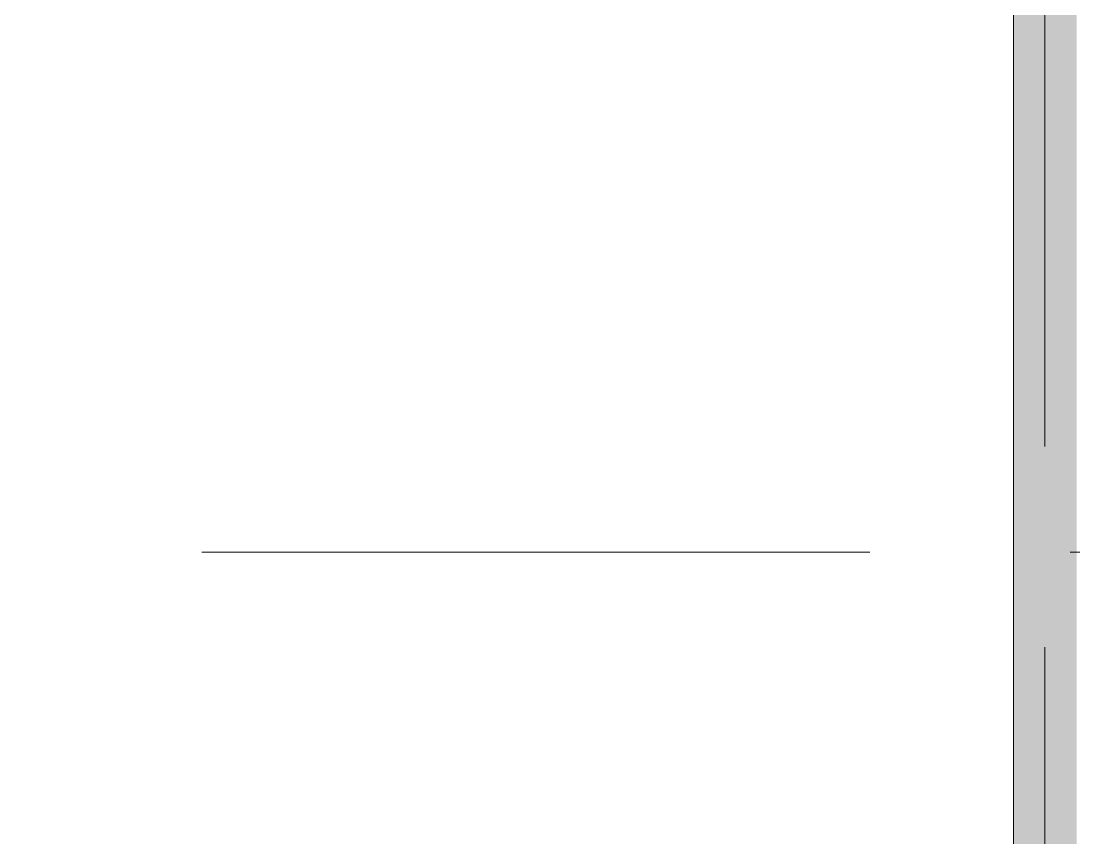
# Model space of a CAD drawing. Header units: millimetres. Extents: x 48966 to 155647, y -43515 to 26217.
# Drawn here: x 99464 to 104469, y 18160 to 22041 of the extents above; entities that cross this region are included whole.
import ezdxf

# ---------------------------------------------------------------- set-up
doc = ezdxf.new("R2010")
doc.units = ezdxf.units.MM
doc.linetypes.add('Осевые', pattern=[6350, 1270, -952.5, 3175, -952.5])
for name, color, linetype, lineweight in [('Оси-2', 7, 'Осевые', 9), ('Перекрытия', 7, 'Continuous', 9), ('Стены-1', 7, 'Continuous', 18), ('Штриховка разреза-1', 7, 'Continuous', 9)]:
    doc.layers.add(name, color=color, linetype=linetype, lineweight=lineweight)

msp = doc.modelspace()

# ---------------------------------------------------------------- hatches: boundary and pattern name
at = {"layer": 'Штриховка разреза-1'}
h = msp.add_hatch(dxfattribs=at)
h.set_pattern_fill('FP_2', color=256, style=0, pattern_type=2)
h.set_pattern_definition([(45, (0, 0), (-424.264, 424.264), [600, -100, 20, -100]), (45, (0, 424), (-424.264, 424.264), [])])
h.paths.add_polyline_path([(104181.6, -31381.9), (104481.6, -31381.9), (104481.6, -30957.9), (104181.6, -30957.9), (104181.6, -31380.9)], flags=0)
h.paths.add_polyline_path([(104181.6, -29957.9), (104481.6, -29957.9), (104481.6, -21232.9), (104181.6, -21232.9), (104181.6, -29890.4)], flags=0)
h.paths.add_polyline_path([(104181.6, -19732.9), (104481.6, -19732.9), (104481.6, 9367.1), (104181.6, 9367.1), (104181.6, -18952.3)], flags=0)
h.paths.add_polyline_path([(104181.6, 10867.1), (104481.6, 10867.1), (104481.6, 23867.1), (104181.6, 23867.1), (104181.6, 11567.1)], flags=0)

# ---------------------------------------------------------------- linework, layer by layer
at = {"layer": 'Оси-2'}
for p, q in [((104331.6, 25417.1), (104331.6, -41737.8)), ((150171.6, 19517.1), (50565.6, 19517.1))]:
    msp.add_line(p, q, dxfattribs=at)
at = {"layer": 'Перекрытия'}
msp.add_line((104181.6, 14487.1), (104181.6, 23567.1), dxfattribs=at)
at = {"layer": 'Стены-1'}
msp.add_line((104181.6, 23567.1), (104181.6, 14487.1), dxfattribs=at)

doc.saveas('drawing.dxf')
